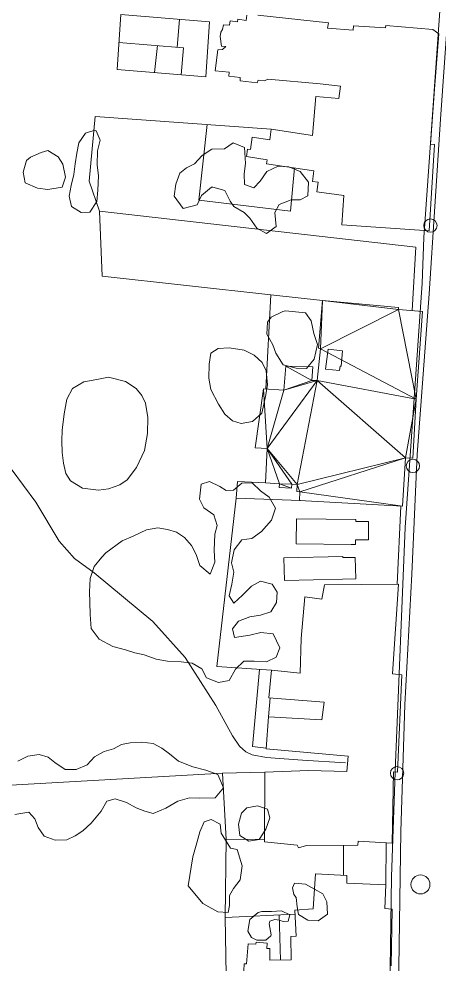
# Model space of a CAD drawing. Header units: metres. Extents: x 4652992 to 4879070, y 2074171 to 2309877.
# Drawn here: x 4654182.1 to 4654230.8, y 2309172.9 to 2309282.3 of the extents above; entities that cross this region are included whole.
import ezdxf

# ---------------------------------------------------------------- set-up
doc = ezdxf.new("R2010")
doc.units = ezdxf.units.M
doc.header["$MEASUREMENT"] = 0
doc.linetypes.add('DGN Style 2', pattern=[66.27138, 39.762828, -26.508552])
doc.linetypes.add('DGN Style 3', pattern=[92.779933, 66.271381, -26.508552])
for name, color, linetype, lineweight in [('Level 18', 5, 'Continuous', 0), ('Level 20', 30, 'DGN Style 3', 0), ('Level 30', 5, 'Continuous', 0), ('Level 35', 4, 'Continuous', 0), ('Level 37', 3, 'Continuous', 0), ('Level 40', 1, 'Continuous', 0), ('Level 45', 9, 'Continuous', 0), ('Level 54', 30, 'DGN Style 2', 0), ('Level 61', 4, 'Continuous', 0)]:
    doc.layers.add(name, color=color, linetype=linetype, lineweight=lineweight)

# ---------------------------------------------------------------- blocks, each defined once
blk = doc.blocks.new('AL_1')
at = {"layer": 'Level 45'}
blk.add_circle((2.1e-05, 1.3e-05, 3e-05), 1.100002, dxfattribs=at)
blk = doc.blocks.new('POSTE_1')
at = {"layer": 'Level 61'}
blk.add_circle((-4.7e-05, -1.9e-05, -2.4e-05), 0.770001, dxfattribs=at)

msp = doc.modelspace()

# ---------------------------------------------------------------- linework, layer by layer
at = {"layer": 'Level 18', "color": 30}
msp.add_polyline3d([(4654225.88782, 2309151.787722, 1312.29277), (4654226.087566, 2309172.471042, 1312.10527), (4654226.315649, 2309188.279726, 1311.80527), (4654226.792204, 2309202.922314, 1311.78027), (4654227.597313, 2309218.050853, 1311.08027), (4654228.237591, 2309231.907182, 1310.46777), (4654229.627714, 2309250.499094, 1309.14277), (4654230.926563, 2309270.724158, 1307.65527), (4654231.644156, 2309281.086366, 1306.85527), (4654232.558237, 2309294.02155, 1305.99277), (4654233.587971, 2309309.157561, 1305.01777), (4654234.448229, 2309321.074934, 1304.58027), (4654235.507208, 2309335.703907, 1303.81777), (4654236.438412, 2309351.027969, 1303.19277), (4654237.258054, 2309365.068398, 1302.64277), (4654237.738524, 2309378.958997, 1302.13027), (4654238.402076, 2309394.590837, 1301.39277), (4654239.122258, 2309408.430032, 1301.05527), (4654239.853989, 2309422.322391, 1300.60527), (4654240.234842, 2309430.36426, 1300.43027), (4654241.048929, 2309438.090663, 1300.05527), (4654242.299593, 2309447.69869, 1299.84277), (4654243.823108, 2309459.9746, 1299.53027), (4654248.747179, 2309497.729801, 1298.58027)], dxfattribs=at)
at = {"layer": 'Level 20', "linetype": 'Continuous'}
msp.add_polyline3d([(4654219.941033, 2309196.226477, 1311.986457), (4654214.95174, 2309196.5034, 1310.755207), (4654211.7968, 2309196.748844, 1309.717707), (4654210.792099, 2309196.811277, 1309.586457), (4654209.104099, 2309197.132063, 1309.136457), (4654208.397823, 2309197.493846, 1308.948957), (4654207.658585, 2309198.156806, 1308.805207), (4654206.836069, 2309199.341822, 1308.692707), (4654204.894579, 2309202.867897, 1307.948957), (4654201.380444, 2309208.420125, 1306.173957), (4654197.615606, 2309212.570203, 1304.048957), (4654190.831408, 2309218.211321, 1301.598957), (4654188.552419, 2309219.880214, 1300.936457), (4654186.789682, 2309221.859347, 1300.373957), (4654184.091492, 2309226.397948, 1299.311457), (4654179.754041, 2309232.187223, 1297.461457)], dxfattribs=at)
at = {"layer": 'Level 30', "color": 1}
for points in [[(4654229.602465, 2309257.803983, 1311.751943), (4654219.486108, 2309258.496434, 1312.070693), (4654219.731339, 2309261.891233, 1308.308193), (4654216.606476, 2309262.318989, 1308.301943), (4654216.761328, 2309263.426451, 1310.436318), (4654216.084913, 2309263.515758, 1310.392568), (4654216.262503, 2309264.72758, 1308.367568), (4654210.792714, 2309265.554227, 1308.342568), (4654210.845282, 2309265.993339, 1306.223818), (4654208.457077, 2309266.387554, 1306.117568), (4654208.588096, 2309267.25617, 1306.117568), (4654208.940239, 2309267.222712, 1306.117568), (4654209.137675, 2309268.627834, 1306.117568), (4654211.168542, 2309268.338745, 1308.745693), (4654211.33582, 2309269.570023, 1308.933193), (4654216.122561, 2309268.834884, 1309.639443), (4654216.507919, 2309273.356425, 1309.845693), (4654219.160839, 2309273.101463, 1310.261318), (4654219.354448, 2309274.550739, 1310.080068), (4654216.997595, 2309274.812274, 1309.717568), (4654216.997595, 2309274.812274, 1307.392568), (4654210.925183, 2309275.344086, 1307.114443), (4654210.565643, 2309275.146223, 1307.045693), (4654209.828185, 2309275.220365, 1307.014443), (4654209.691065, 2309274.911058, 1306.992568), (4654207.712385, 2309275.139618, 1306.758193), (4654207.726563, 2309275.531881, 1306.758193), (4654206.413574, 2309275.68054, 1306.505068), (4654206.464451, 2309276.178204, 1304.205068), (4654204.834472, 2309276.331504, 1303.961318), (4654205.161407, 2309278.735324, 1303.961318), (4654205.703312, 2309278.788746, 1303.961318), (4654206.059762, 2309279.130248, 1303.286318), (4654205.576463, 2309279.184724, 1303.280068), (4654205.414562, 2309280.304294, 1303.280068), (4654205.494081, 2309280.8047, 1303.280068), (4654205.69785, 2309281.094016, 1305.120693), (4654205.782288, 2309281.650078, 1305.123818), (4654206.507047, 2309281.600308, 1305.173818), (4654206.582727, 2309282.11572, 1305.173818), (4654207.435355, 2309282.002959, 1306.070693), (4654207.476384, 2309282.291881, 1306.070693), (4654208.407192, 2309282.148101, 1306.058193), (4654208.495089, 2309282.753045, 1306.058193)], [(4654209.790246, 2309282.757648, 1306.086318), (4654217.942136, 2309281.851213, 1306.211318), (4654217.8572, 2309281.26129, 1309.880068), (4654220.793455, 2309281.015646, 1310.023818), (4654220.847222, 2309281.524772, 1310.014443), (4654224.572861, 2309281.299024, 1310.548818), (4654224.610835, 2309281.572073, 1310.551943), (4654230.030613, 2309281.093094, 1310.586318), (4654230.734826, 2309280.589923, 1310.586318), (4654230.223772, 2309274.205671, 1311.636318), (4654229.755801, 2309267.826193, 1311.967568), (4654230.239077, 2309267.792342, 1311.942568), (4654229.602465, 2309257.803983, 1311.751943)], [(4654219.585757, 2309243.915012, 1311.989582), (4654217.89993, 2309244.095922, 1311.498957), (4654217.608896, 2309241.78078, 1311.492707), (4654219.242783, 2309241.61804, 1312.005207), (4654219.30154, 2309242.115917, 1312.005207), (4654219.405971, 2309242.114426, 1312.005207), (4654219.585757, 2309243.915012, 1311.989582)], [(4654220.569906, 2309221.504287, 1313.661457), (4654214.218125, 2309221.570751, 1313.417707), (4654214.248454, 2309224.469193, 1313.448957), (4654221.111801, 2309224.397376, 1313.455207), (4654221.109199, 2309224.148715, 1312.492707), (4654222.602111, 2309224.133093, 1312.492707), (4654222.580069, 2309222.026589, 1312.492707), (4654221.099598, 2309222.042081, 1313.298957), (4654221.093913, 2309221.498804, 1313.298957), (4654220.569906, 2309221.504287, 1313.661457)], [(4654219.590965, 2309217.470926, 1313.342707), (4654212.855305, 2309217.325838, 1313.161457), (4654212.798645, 2309219.956268, 1313.136457), (4654219.603082, 2309220.102837, 1313.111457), (4654219.606026, 2309219.966179, 1312.161457), (4654221.055326, 2309219.997397, 1312.123957), (4654221.109043, 2309217.503626, 1312.123957), (4654219.590965, 2309217.470926, 1313.342707)], [(4654225.323545, 2309186.920065, 1314.911457), (4654221.384409, 2309187.141196, 1315.080207), (4654221.342598, 2309186.69195, 1315.080207), (4654215.417415, 2309186.659217, 1314.517707), (4654214.480476, 2309186.374441, 1314.505207), (4654214.336005, 2309186.669295, 1314.498957), (4654210.543328, 2309187.05337, 1313.742707), (4654210.571145, 2309195.128818, 1313.911457), (4654215.654297, 2309195.314618, 1314.780207), (4654220.087899, 2309195.195578, 1314.392707), (4654220.222841, 2309196.971726, 1314.361457), (4654210.729089, 2309197.844247, 1311.986457), (4654211.001185, 2309201.534924, 1312.130207), (4654217.194953, 2309201.204492, 1313.492707), (4654217.443388, 2309203.247864, 1313.305207), (4654211.049841, 2309203.746172, 1312.773957), (4654211.351143, 2309206.930694, 1312.673957), (4654214.69139, 2309206.574357, 1314.167707), (4654214.801095, 2309210.605393, 1313.811457), (4654215.22473, 2309215.443802, 1313.780207), (4654217.19441, 2309215.173528, 1313.411457), (4654217.478909, 2309216.806472, 1312.330207), (4654226.052748, 2309216.881337, 1313.280207), (4654225.349067, 2309206.521059, 1315.311457), (4654226.434016, 2309206.399136, 1315.048957), (4654225.926579, 2309195.14969, 1314.830207), (4654225.484546, 2309195.161309, 1314.830207), (4654225.323545, 2309186.920065, 1314.911457)], [(4654208.114707, 2309171.406306, 1311.289582), (4654208.176084, 2309172.947291, 1311.292707), (4654208.472892, 2309172.932377, 1311.286457), (4654208.659117, 2309175.275916, 1310.911457), (4654209.539991, 2309175.219287, 1311.020832), (4654209.572779, 2309175.435268, 1311.020832), (4654210.850478, 2309175.34226, 1311.058332), (4654210.811223, 2309174.709508, 1311.214582), (4654211.173808, 2309174.708356, 1311.223957), (4654211.178539, 2309173.376207, 1314.698957), (4654213.641135, 2309173.395678, 1313.867707), (4654213.599737, 2309176.123792, 1313.742707), (4654214.193953, 2309176.141931, 1315.080207), (4654214.044442, 2309179.169813, 1314.286457), (4654216.181497, 2309179.293604, 1313.773957), (4654216.466334, 2309183.365541, 1313.448957), (4654220.059834, 2309183.162833, 1314.617707), (4654220.08841, 2309182.269058, 1314.392707), (4654224.606292, 2309182.10371, 1314.661457), (4654224.493725, 2309179.340125, 1314.761457), (4654225.33921, 2309179.269595, 1314.667707), (4654225.222952, 2309172.706589, 1314.830207)]]:
    msp.add_polyline3d(points, dxfattribs=at)
at = {"layer": 'Level 35'}
for p, q in [((4654200.430147, 2309279.044918, 1299.336457), (4654200.712962, 2309282.259912, 1299.336457)), ((4654198.142995, 2309279.228636, 1299.286457), (4654197.824445, 2309276.120713, 1299.286457)), ((4654226.327564, 2309225.931099, 1313.080207), (4654225.914058, 2309216.880126, 1312.992707)), ((4654211.218404, 2309203.733034, 1311.605207), (4654211.001185, 2309201.534924, 1311.605207)), ((4654205.992386, 2309178.295793, 1310.948957), (4654206.122009, 2309187.400744, 1310.948957)), ((4654219.679274, 2309183.184301, 1314.493934), (4654219.707553, 2309186.682918, 1314.924986)), ((4654224.606293, 2309182.10371, 1314.661457), (4654224.638668, 2309186.958513, 1314.940797)), ((4654212.257694, 2309178.611867, 1311.323956), (4654212.401639, 2309173.385878, 1311.986457))]:
    msp.add_line(p, q, dxfattribs=at)
at = {"layer": 'Level 35', "extrusion": (0.0011188292300338, 0.0139285796009191, 0.9999023666795949), "elevation": 38671.448329, "flags": 128}
msp.add_lwpolyline([(4654196.514119, 2308961.215843), (4654196.814785, 2308964.332715), (4654189.327957, 2308964.934162)], dxfattribs=at)
at = {"layer": 'Level 35', "extrusion": (-0.0658310290148472, 0.0300718349791053, 0.9973775415357194), "elevation": -235642.675297, "flags": 128}
msp.add_lwpolyline([(-4034320.604957, 3265440.870755), (-4034318.709859, 3265435.171218), (-4034308.560779, 3265439.143623)], dxfattribs=at)
at = {"layer": 'Level 35', "extrusion": (-0.1612679745296859, 0.0121979758546547, 0.9868352698278178), "elevation": -721112.780223, "flags": 128}
msp.add_lwpolyline([(-2653661.744213, 4408196.612781), (-2653661.704245, 4408190.197714), (-2653681.296897, 4408190.970613)], dxfattribs=at)
at = {"layer": 'Level 35', "extrusion": (-0.0298797509040321, 0.0146948272243854, 0.9994454775217898), "elevation": -103823.839267, "flags": 128}
msp.add_lwpolyline([(-4126142.105162, 3155668.910651), (-4126141.574278, 3155667.409046), (-4126149.941019, 3155664.218136)], dxfattribs=at)
at = {"layer": 'Level 35'}
for points in [[(4654191.429694, 2309260.080711, 1301.305207), (4654190.23889, 2309263.523448, 1301.230207), (4654190.94299, 2309271.02492, 1300.880207), (4654211.33582, 2309269.570023, 1306.255207)], [(4654203.919067, 2309270.09916, 1303.767707), (4654202.946046, 2309261.34688, 1304.142707), (4654213.545552, 2309260.060904, 1307.967707), (4654214.014343, 2309265.067344, 1307.967707)], [(4654211.298033, 2309250.367687, 1308.880207), (4654191.746042, 2309252.547782, 1300.992707), (4654191.429694, 2309260.080711, 1301.305207), (4654228.066463, 2309255.885353, 1311.442707), (4654227.658209, 2309248.568743, 1311.467707)], [(4654210.647402, 2309228.614688, 1311.705207), (4654207.411245, 2309228.779033, 1310.717707), (4654207.273825, 2309226.84763, 1311.167707), (4654214.703576, 2309226.566419, 1312.305207)], [(4654210.571145, 2309195.128818, 1311.580207), (4654205.68702, 2309195.005789, 1311.555207), (4654206.124957, 2309187.349208, 1312.042707), (4654210.544425, 2309187.371892, 1312.105207)], [(4654214.067484, 2309178.703167, 1312.123957), (4654205.992386, 2309178.295793, 1310.723957), (4654206.227613, 2309164.983888, 1311.023957), (4654207.017513, 2309164.93744, 1311.023957)]]:
    msp.add_polyline3d(points, dxfattribs=at)
msp.add_3dface([(4654203.766288, 2309275.629422, 1301.242707), (4654204.167346, 2309281.976723, 1301.192707), (4654193.927571, 2309282.816177, 1299.667707), (4654193.472243, 2309276.480567, 1299.542707)], dxfattribs=at)
at = {"layer": 'Level 37'}
msp.add_polyline3d([(4654205.68702, 2309195.005789, 1310.392707), (4654177.688558, 2309193.435745, 1300.680207), (4654172.741393, 2309192.819596, 1299.955207), (4654153.301642, 2309187.818159, 1291.480207), (4654143.56436, 2309185.874034, 1288.351588)], dxfattribs=at)
at = {"layer": 'Level 40', "color": 3}
for points in [[(4654191.533254, 2309268.28382, 1301.265193), (4654191.196653, 2309267.048221, 1301.177693), (4654191.189061, 2309265.428987, 1301.196443), (4654191.341724, 2309264.159139, 1301.315193), (4654191.254638, 2309262.500147, 1301.433943), (4654191.129185, 2309261.190951, 1301.490193), (4654190.321935, 2309259.943664, 1301.502693), (4654189.3204, 2309259.903469, 1301.465193), (4654188.220897, 2309260.594894, 1301.315193), (4654187.93943, 2309261.792332, 1301.152693), (4654188.18105, 2309263.047694, 1301.040193), (4654188.455625, 2309264.324384, 1300.952693), (4654188.637178, 2309265.564256, 1300.852693), (4654188.812888, 2309266.776964, 1300.765193), (4654189.042824, 2309267.977999, 1300.727693), (4654189.826706, 2309269.116632, 1300.702693), (4654190.886662, 2309269.428462, 1300.727693), (4654191.043498, 2309269.36628, 1300.727693), (4654191.533254, 2309268.28382, 1301.265193)], [(4654203.254769, 2309261.901242, 1303.883943), (4654202.761137, 2309260.790191, 1303.858943), (4654201.132155, 2309260.376523, 1303.627693), (4654200.094332, 2309261.788967, 1303.390193), (4654200.297061, 2309263.189125, 1303.215193), (4654200.725325, 2309264.455799, 1303.327693), (4654201.498978, 2309265.096072, 1303.490193), (4654202.426813, 2309265.533384, 1304.146443), (4654203.341513, 2309266.498118, 1304.283943), (4654204.464405, 2309267.248023, 1304.433943), (4654205.912491, 2309267.276235, 1304.921443), (4654206.91563, 2309267.995257, 1305.283943), (4654208.235382, 2309267.427759, 1305.683943), (4654208.34843, 2309265.590063, 1305.858943), (4654208.205681, 2309264.40245, 1305.908943), (4654208.246248, 2309263.147033, 1306.133943), (4654209.324954, 2309262.773105, 1306.683943), (4654210.05788, 2309263.550308, 1307.221443), (4654210.806764, 2309264.664078, 1307.771443), (4654212.122493, 2309265.259129, 1308.271443), (4654213.379284, 2309265.18686, 1308.533943), (4654214.677848, 2309264.652258, 1308.821443), (4654215.656784, 2309263.421468, 1308.796443), (4654215.546286, 2309261.858573, 1308.596443), (4654214.682544, 2309261.392874, 1308.371443), (4654213.63609, 2309261.39152, 1308.158943), (4654212.245131, 2309260.841002, 1307.633943), (4654211.759084, 2309259.897308, 1307.583943), (4654211.891778, 2309258.282051, 1307.583943), (4654210.784241, 2309257.472172, 1307.471443), (4654209.676971, 2309258.107254, 1307.233943), (4654208.848497, 2309259.248981, 1306.996443), (4654208.196901, 2309259.899285, 1306.646443), (4654206.993213, 2309260.611794, 1305.946443), (4654206.563621, 2309261.242631, 1305.583943), (4654205.953462, 2309262.47902, 1305.208943), (4654204.560022, 2309262.835714, 1304.746443), (4654204.39206, 2309262.843545, 1304.621443), (4654203.254769, 2309261.901242, 1303.883943)], [(4654185.478714, 2309267.081741, 1298.602693), (4654186.664109, 2309266.370047, 1298.608943), (4654187.189283, 2309265.500929, 1298.608943), (4654187.522397, 2309264.002699, 1298.608943), (4654187.134489, 2309262.859414, 1298.583943), (4654185.468002, 2309262.590536, 1298.396443), (4654184.271406, 2309262.719772, 1298.333943), (4654182.852616, 2309263.339064, 1298.240193), (4654182.605796, 2309264.576208, 1298.215193), (4654183.007484, 2309265.916238, 1298.208943), (4654183.466696, 2309266.330915, 1298.183943), (4654184.672598, 2309266.841606, 1298.208943), (4654185.478714, 2309267.081741, 1298.602693)], [(4654215.282961, 2309248.310092, 1310.877693), (4654215.947816, 2309247.36729, 1310.902693), (4654216.260606, 2309245.896959, 1310.852693), (4654216.673267, 2309244.629617, 1310.846443), (4654216.297929, 2309242.956623, 1310.846443), (4654215.405306, 2309241.87198, 1310.646443), (4654214.204922, 2309241.891802, 1310.608943), (4654212.690549, 2309242.27383, 1310.440193), (4654211.87632, 2309243.627593, 1310.121443), (4654211.493654, 2309244.579817, 1309.971443), (4654210.809293, 2309245.82145, 1309.827693), (4654210.898071, 2309247.20536, 1309.815193), (4654211.334439, 2309247.798927, 1309.846443), (4654212.655729, 2309248.468624, 1309.915193), (4654212.989658, 2309248.52303, 1309.927693), (4654215.282961, 2309248.310092, 1310.877693)], [(4654208.177932, 2309243.976746, 1309.533943), (4654209.347127, 2309243.416268, 1309.758943), (4654210.286036, 2309242.568333, 1310.021443), (4654210.744009, 2309241.571122, 1310.321443), (4654210.875419, 2309239.970165, 1310.583943), (4654210.666342, 2309238.610968, 1310.633943), (4654210.255277, 2309236.705473, 1310.608943), (4654209.175467, 2309235.730204, 1310.433943), (4654207.832582, 2309235.485544, 1310.183943), (4654206.831484, 2309235.785186, 1309.996443), (4654205.967191, 2309236.588983, 1309.746443), (4654205.204965, 2309237.735907, 1309.458943), (4654204.332539, 2309239.412046, 1309.171443), (4654204.110641, 2309240.723552, 1308.858943), (4654204.130609, 2309242.376189, 1308.546443), (4654204.349119, 2309243.649106, 1308.521443), (4654205.190706, 2309244.170125, 1308.671443), (4654206.472051, 2309244.259524, 1308.796443), (4654208.177932, 2309243.976746, 1309.533943)], [(4654194.436456, 2309240.356057, 1309.015193), (4654195.695148, 2309239.551289, 1309.177693), (4654196.334572, 2309238.739189, 1309.202693), (4654196.784078, 2309237.827405, 1309.202693), (4654197.023795, 2309236.201862, 1309.202693), (4654196.985232, 2309234.327001, 1309.202693), (4654196.643632, 2309232.34868, 1309.165193), (4654195.715381, 2309230.384118, 1309.115193), (4654194.655482, 2309228.981902, 1309.040193), (4654193.795885, 2309228.379806, 1309.015193), (4654192.491668, 2309227.929559, 1308.965193), (4654191.331558, 2309227.757491, 1308.927693), (4654189.477908, 2309228.015667, 1308.840193), (4654188.085044, 2309228.849294, 1308.752693), (4654187.537688, 2309229.697805, 1308.715193), (4654187.264906, 2309230.908858, 1308.690193), (4654187.137861, 2309232.144777, 1308.640193), (4654187.087613, 2309233.476605, 1308.590193), (4654187.106304, 2309234.737391, 1308.540193), (4654187.344272, 2309236.625575, 1308.465193), (4654187.675937, 2309238.296858, 1308.415193), (4654188.308113, 2309239.538114, 1308.415193), (4654189.622267, 2309240.295398, 1308.415193), (4654191.11803, 2309240.592017, 1308.415193), (4654192.494892, 2309240.857998, 1308.440193), (4654194.436456, 2309240.356057, 1309.015193)], [(4654194.060389, 2309221.90407, 1309.802693), (4654195.35715, 2309222.465514, 1309.752693), (4654196.881578, 2309223.174066, 1309.727693), (4654198.195123, 2309223.423826, 1309.752693), (4654199.33031, 2309223.235809, 1309.802693), (4654200.350613, 2309222.904447, 1309.852693), (4654201.286458, 2309222.311172, 1309.902693), (4654202.08801, 2309221.354668, 1309.965193), (4654202.625698, 2309220.342858, 1310.027693), (4654203.078927, 2309219.069135, 1310.090193), (4654204.260798, 2309218.058881, 1310.152693), (4654204.813185, 2309219.45251, 1310.040193), (4654204.736603, 2309220.7853, 1309.915193), (4654204.781201, 2309222.680187, 1309.627693), (4654205.08074, 2309223.680059, 1309.452693), (4654204.675247, 2309224.915514, 1308.927693), (4654203.533243, 2309225.721149, 1308.565193), (4654203.022308, 2309226.727207, 1308.465193), (4654203.204345, 2309228.48052, 1308.502693), (4654204.164325, 2309228.778279, 1308.915193), (4654205.358263, 2309228.213542, 1309.390193), (4654206.091621, 2309227.719809, 1310.202693), (4654206.967143, 2309227.755654, 1311.252693), (4654207.929748, 2309228.584981, 1311.690193), (4654209.111098, 2309228.611096, 1312.090193), (4654210.090482, 2309227.700384, 1312.140193), (4654211.104488, 2309226.950271, 1312.140193), (4654211.815811, 2309225.705087, 1312.152693), (4654211.349454, 2309224.320971, 1312.190193), (4654210.19695, 2309223.000334, 1312.152693), (4654209.068053, 2309222.178748, 1311.965193), (4654207.911357, 2309222.007298, 1311.665193), (4654207.051568, 2309220.8758, 1311.390193), (4654206.72265, 2309219.35011, 1311.427693), (4654206.996475, 2309218.282995, 1311.590193), (4654206.782441, 2309216.900651, 1311.777693), (4654206.461392, 2309215.541312, 1311.877693), (4654207.00695, 2309214.695853, 1312.340193), (4654207.986867, 2309215.605479, 1312.590193), (4654209.02816, 2309216.669953, 1312.727693), (4654210.078368, 2309217.256392, 1312.865193), (4654211.452237, 2309216.877031, 1312.952693), (4654212.013007, 2309215.972287, 1312.990193), (4654211.952151, 2309214.78107, 1312.977693), (4654211.270194, 2309213.695364, 1312.902693), (4654210.094087, 2309213.304031, 1312.727693), (4654208.84559, 2309213.096302, 1312.590193), (4654207.533617, 2309212.594141, 1312.427693), (4654206.838546, 2309211.707302, 1312.352693), (4654207.076176, 2309210.73199, 1312.527693), (4654208.867612, 2309210.991045, 1312.952693), (4654210.106668, 2309211.284825, 1313.177693), (4654211.559225, 2309211.140611, 1313.327693), (4654212.302545, 2309209.524458, 1313.352693), (4654211.899663, 2309208.434773, 1313.302693), (4654210.780735, 2309207.919121, 1313.140193), (4654209.364374, 2309207.971533, 1312.852693), (4654208.135287, 2309207.983686, 1312.602693), (4654207.182124, 2309207.068309, 1312.402693), (4654206.448233, 2309205.741704, 1312.265193), (4654205.220718, 2309205.501457, 1312.190193), (4654203.827965, 2309206.05292, 1312.077693), (4654203.296047, 2309207.091495, 1311.952693), (4654202.178699, 2309207.751796, 1311.765193), (4654200.892433, 2309207.888269, 1311.665193), (4654199.315551, 2309207.975188, 1311.552693), (4654197.99309, 2309208.203463, 1311.552693), (4654196.62132, 2309208.722408, 1311.540193), (4654195.551181, 2309208.952455, 1311.452693), (4654194.444847, 2309209.274304, 1311.177693), (4654192.990717, 2309209.670919, 1311.177693), (4654191.414888, 2309210.541807, 1311.177693), (4654190.477997, 2309211.779467, 1311.102693), (4654190.373089, 2309213.370409, 1311.090193), (4654190.319588, 2309214.810265, 1311.090193), (4654190.273431, 2309216.024487, 1311.065193), (4654190.37678, 2309217.542653, 1311.052693), (4654190.843136, 2309218.926769, 1311.040193), (4654191.697155, 2309220.031501, 1310.990193), (4654192.192884, 2309220.513081, 1310.927693), (4654194.060389, 2309221.90407, 1309.802693)], [(4654181.628545, 2309190.218148, 1305.4125), (4654183.265283, 2309190.486613, 1305.75), (4654183.952174, 2309189.747387, 1305.8875), (4654184.353935, 2309188.731253, 1306.0875), (4654185.042592, 2309187.738049, 1306.3375), (4654186.295716, 2309187.271729, 1306.7375), (4654187.653117, 2309187.290218, 1306.8625), (4654188.627652, 2309187.757229, 1306.9625), (4654189.51176, 2309188.32819, 1307.0625), (4654190.49813, 2309189.243504, 1307.1875), (4654191.642681, 2309190.632053, 1307.2875), (4654192.280695, 2309191.763057, 1307.3125), (4654193.274374, 2309192.05689, 1307.925), (4654194.560243, 2309191.611717, 1308.425), (4654195.697753, 2309191.001155, 1309.05), (4654196.687155, 2309190.619641, 1309.8), (4654197.645826, 2309190.357436, 1310.4625), (4654199.130676, 2309190.96847, 1310.8), (4654200.515527, 2309191.770043, 1311.075), (4654201.867384, 2309192.156034, 1311.225), (4654203.072648, 2309192.122657, 1311.2875), (4654204.830543, 2309192.167862, 1311.7125), (4654205.782404, 2309193.316008, 1311.7125), (4654205.128756, 2309194.865251, 1311.4), (4654203.767826, 2309195.35472, 1311.1125), (4654202.243172, 2309195.738455, 1310.9375), (4654200.608946, 2309196.399317, 1310.7875), (4654199.550526, 2309197.246496, 1310.6375), (4654198.6518, 2309197.918496, 1310.4625), (4654197.664413, 2309198.440467, 1310.2375), (4654196.347564, 2309198.610515, 1309.95), (4654194.978577, 2309198.538158, 1309.7375), (4654194.002277, 2309198.325126, 1309.4625), (4654193.075852, 2309197.819607, 1308.6), (4654191.968574, 2309197.521988, 1307.8125), (4654190.851474, 2309196.916522, 1307.5375), (4654189.999861, 2309195.972273, 1307.2375), (4654188.753796, 2309195.422677, 1306.8625), (4654187.461885, 2309195.446481, 1306.4125), (4654186.278278, 2309196.236007, 1305.9125), (4654185.508518, 2309196.852137, 1305.6125), (4654184.447834, 2309197.164425, 1305.2875), (4654183.136529, 2309196.966971, 1304.95), (4654181.971319, 2309196.400014, 1304.45)], [(4654207.523933, 2309189.123526, 1312.447931), (4654207.68533, 2309187.807376, 1312.447931), (4654208.738702, 2309187.135448, 1312.447931), (4654209.942102, 2309187.350638, 1312.466681), (4654210.687511, 2309188.541717, 1312.466681), (4654211.148525, 2309189.835652, 1312.466681), (4654210.878083, 2309190.840916, 1312.466681), (4654209.721424, 2309191.228578, 1312.466681), (4654208.498947, 2309190.989625, 1312.447931), (4654207.877317, 2309190.370926, 1312.404181), (4654207.523933, 2309189.123526, 1312.447931)], [(4654202.264134, 2309185.329563, 1311.872931), (4654201.703972, 2309181.966747, 1311.460431), (4654203.410724, 2309179.928525, 1311.860431), (4654205.155563, 2309178.968841, 1312.322931), (4654206.33627, 2309178.882588, 1312.660431), (4654206.488198, 2309179.713774, 1312.872931), (4654206.511151, 2309180.851289, 1312.960431), (4654206.967799, 2309181.672796, 1313.110431), (4654207.716184, 2309182.682461, 1313.247931), (4654207.955209, 2309184.30302, 1313.147931), (4654207.385227, 2309186.180827, 1312.585431), (4654206.606487, 2309186.32012, 1312.285431), (4654205.531532, 2309188.05554, 1311.460431), (4654205.424825, 2309189.109429, 1311.022931), (4654204.368705, 2309189.642635, 1310.685431), (4654203.562623, 2309189.397695, 1310.685431), (4654203.05774, 2309188.224304, 1311.072931), (4654202.727917, 2309186.957608, 1311.422931), (4654202.264134, 2309185.329563, 1311.872931)], [(4654215.279295, 2309182.159578, 1313.904181), (4654216.333103, 2309181.587266, 1314.516681), (4654217.313199, 2309181.058464, 1315.279181), (4654217.750381, 2309180.134006, 1315.760431), (4654217.858275, 2309178.712657, 1316.154181), (4654216.759207, 2309177.924186, 1316.172931), (4654215.556827, 2309178.002343, 1315.910431), (4654214.490861, 2309178.646483, 1315.285431), (4654214.310973, 2309179.543393, 1314.454181), (4654214.194804, 2309180.606589, 1313.660431), (4654213.929681, 2309180.981903, 1313.522931), (4654213.774109, 2309181.735159, 1313.441681), (4654214.032548, 2309182.28879, 1313.416681), (4654215.279295, 2309182.159578, 1313.904181)], [(4654208.835623, 2309178.060877, 1312.591681), (4654209.794777, 2309178.907071, 1312.604181), (4654210.218847, 2309179.009842, 1312.616681), (4654211.340002, 2309179.004495, 1312.754181), (4654212.52093, 2309179.083222, 1313.272931), (4654213.486003, 2309178.613019, 1313.529181), (4654213.275495, 2309177.896821, 1313.254181), (4654212.714377, 2309177.865002, 1312.685431), (4654212.299282, 2309177.995643, 1312.472931), (4654211.761079, 2309178.069651, 1312.210431), (4654211.181691, 2309177.889476, 1311.972931), (4654211.083599, 2309177.564448, 1311.916681), (4654211.311037, 2309176.311244, 1311.910431), (4654211.288121, 2309176.205416, 1311.910431), (4654210.719427, 2309175.690703, 1311.904181), (4654209.667337, 2309175.695066, 1311.841681), (4654209.050074, 2309175.979855, 1311.816681), (4654208.59927, 2309176.713429, 1311.779181), (4654208.835623, 2309178.060877, 1312.591681)]]:
    msp.add_polyline3d(points, dxfattribs=at)
at = {"layer": 'Level 54', "linetype": 'Continuous'}
msp.add_polyline3d([(4654223.622141, 2309127.876401, 1312.635489), (4654224.32582, 2309127.919531, 1312.635489), (4654224.602698, 2309142.108578, 1312.610489), (4654224.861021, 2309156.467929, 1312.272989), (4654225.235861, 2309182.999388, 1311.985489), (4654225.720935, 2309196.229002, 1311.847989), (4654226.831645, 2309223.470521, 1310.910489), (4654228.806255, 2309251.716541, 1309.010489), (4654228.99956, 2309257.018335, 1308.485489), (4654230.892683, 2309283.789113, 1306.897989), (4654233.01965, 2309311.952879, 1304.972989), (4654233.942739, 2309326.03268, 1304.347529), (4654234.898687, 2309342.076042, 1303.594069), (4654236.159387, 2309361.901876, 1302.828459), (4654236.714688, 2309371.953898, 1302.640959)], dxfattribs=at)

# ---------------------------------------------------------------- block references
at = {"layer": 'Level 45'}
msp.add_blockref('AL_1', (4654228.60225, 2309182.13675, 1312.11145), dxfattribs=at)
at = {"layer": 'Level 61'}
for p in [(4654229.75685, 2309258.39565, 1308.59645), (4654227.72885, 2309230.57675, 1310.43045), (4654225.89445, 2309195.00705, 1311.85965)]:
    msp.add_blockref('POSTE_1', p, dxfattribs=at)

# ---------------------------------------------------------------- meshes
at = {"layer": 'Level 30', "color": 1}
mesh = msp.add_polyface(dxfattribs=at)
corners = [(4654226.526776, 2309225.920211, 1313.573957), (4654214.597078, 2309226.57224, 1313.273957), (4654214.65303, 2309227.595966, 1313.167707), (4654214.275652, 2309227.616592, 1312.948957), (4654214.319539, 2309228.41956, 1312.948957), (4654213.702674, 2309228.453276, 1312.948957), (4654213.677602, 2309227.994553, 1312.948957), (4654212.256046, 2309228.072249, 1312.948957), (4654212.280814, 2309228.525412, 1312.967707), (4654210.647402, 2309228.614688, 1312.967707), (4654210.864272, 2309232.582592, 1312.667707), (4654209.449226, 2309232.659933, 1312.305207), (4654210.438933, 2309239.504924, 1312.292707), (4654212.79634, 2309239.361369, 1309.305207), (4654213.016026, 2309242.125019, 1308.867707), (4654216.140357, 2309242.040228, 1308.905207), (4654216.041156, 2309240.481306, 1308.973957), (4654216.654406, 2309240.475237, 1311.286457), (4654217.040752, 2309244.140003, 1311.286457), (4654216.787155, 2309244.19456, 1311.286457), (4654217.256108, 2309249.72948, 1311.236457), (4654226.073928, 2309248.909295, 1313.067707), (4654226.057334, 2309248.703096, 1313.067707), (4654228.828505, 2309248.470527, 1312.598957), (4654228.089724, 2309238.322789, 1313.808332), (4654227.735955, 2309231.476212, 1313.920832), (4654226.881372, 2309231.520509, 1313.633332)]
mesh.append_faces([[corners[k] for k in face] for face in [(16, 14, 15), (20, 18, 19), (22, 20, 21), (24, 22, 23), (12, 10, 11), (26, 24, 25), (4, 2, 3), (2, 0, 1), (8, 6, 7), (10, 8, 9)]], dxfattribs={"vtx0": -1, "color": 1})
mesh.append_faces([[corners[k] for k in face] for face in [(14, 16, 13), (18, 24, 17), (13, 10, 12), (6, 8, 5)]], dxfattribs={"vtx0": -1, "vtx1": -1, "color": 1})
mesh.append_faces([[corners[k] for k in face] for face in [(18, 20, 22), (18, 22, 24), (17, 24, 26), (17, 26, 4), (10, 13, 17), (10, 17, 4), (26, 2, 4), (8, 10, 5)]], dxfattribs={"vtx0": -1, "vtx1": -1, "vtx2": -1, "color": 1})
mesh.append_faces([[corners[k] for k in face] for face in [(13, 16, 17), (2, 26, 0), (10, 4, 5)]], dxfattribs={"vtx0": -1, "vtx2": -1, "color": 1})

doc.saveas('drawing.dxf')
